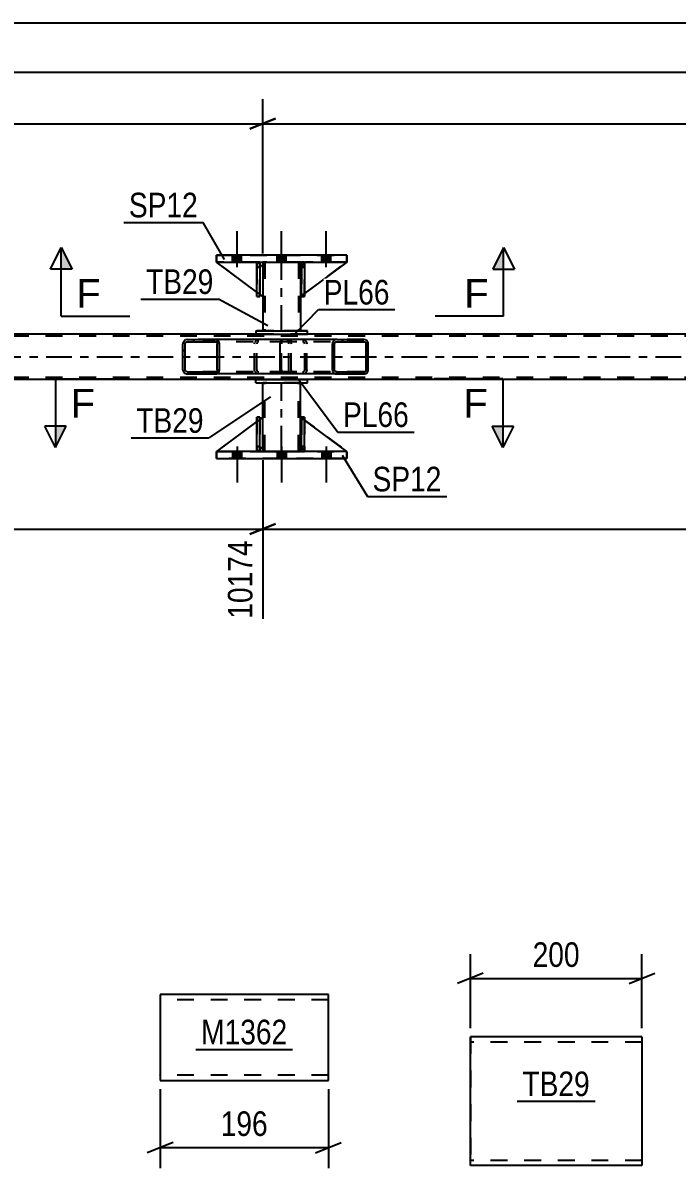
# Model space of a CAD drawing. Header units: millimetres. Extents: x 0 to 841, y 0 to 594.
# Drawn here: x 460.2 to 536.4, y 134.7 to 268.2 of the extents above; entities that cross this region are included whole.
import ezdxf

# ---------------------------------------------------------------- set-up
doc = ezdxf.new("R2010")
doc.units = ezdxf.units.MM
doc.linetypes.add('DXK_LINE_DOT2', pattern=[3.9198, 1.9599, -1.9599])
doc.linetypes.add('DXK_LINE_DOT3', pattern=[5.9187, 2.979, -0.9799, 0.9799, -0.9799])
doc.styles.add('Arial', font='ARIAL.TTF', dxfattribs={"height": 0.2})
doc.styles.add('Arial Narrow', font='ARIALN.TTF', dxfattribs={"height": 0.2})

# ---------------------------------------------------------------- blocks, each defined once
blk = doc.blocks.new('Part-272366397-2555 - 2415')
at = {"color": 2, "linetype": 'Continuous'}
for p, q in [((487.48, 236.81), (482.75, 240.32)), ((487.8, 240.07), (488.15, 239.72)), ((488.15, 239.72), (488.15, 236.32)), ((488.15, 236.32), (487.8, 236.58))]:
    blk.add_line(p, q, dxfattribs=at)
at = {"color": 7, "linetype": 'DXK_LINE_DOT2'}
for p, q in [((487.55, 240.32), (482.75, 240.32)), ((487.8, 240.07), (487.55, 240.32)), ((487.8, 236.58), (487.48, 236.81))]:
    blk.add_line(p, q, dxfattribs=at)
blk = doc.blocks.new('Part-272366397-2558 - 2415')
at = {"color": 7, "linetype": 'DXK_LINE_DOT2'}
for p, q in [((488.15, 236.32), (482.75, 240.32)), ((482.75, 240.32), (487.55, 240.32)), ((487.55, 240.32), (488.15, 239.72)), ((488.15, 239.72), (488.15, 236.32))]:
    blk.add_line(p, q, dxfattribs=at)
blk = doc.blocks.new('Part-272366397-2500 - 2415')
at = {"color": 2, "linetype": 'Continuous'}
for p, q in [((487.8, 240.32), (487.48, 240.32)), ((487.48, 240.32), (487.48, 240.32)), ((487.48, 236.32), (487.48, 240.32)), ((487.8, 240.32), (487.8, 240.32)), ((487.8, 240.32), (487.8, 236.32)), ((487.8, 236.32), (487.48, 236.32))]:
    blk.add_line(p, q, dxfattribs=at)
at = {"color": 7, "linetype": 'DXK_LINE_DOT2'}
for p, q in [((487.8, 240.32), (487.48, 240.32)), ((487.48, 240.32), (487.48, 239.72)), ((487.8, 239.72), (487.8, 240.32)), ((487.8, 239.72), (487.48, 239.72)), ((487.48, 239.72), (487.48, 236.32)), ((487.8, 236.32), (487.8, 239.72))]:
    blk.add_line(p, q, dxfattribs=at)
blk = doc.blocks.new('Part-272366397-2436 - 2415')
at = {"color": 7, "linetype": 'DXK_LINE_DOT2'}
for p, q in [((754.86, 231.68), (95.95, 231.68)), ((493.35, 231.92), (487.35, 231.92)), ((754.86, 226.88), (95.95, 226.88))]:
    blk.add_line(p, q, dxfattribs=at)
at = {"color": 2, "linetype": 'Continuous'}
for p, q in [((487.35, 231.92), (237.94, 231.92)), ((657.62, 231.92), (493.35, 231.92)), ((754.86, 226.64), (237.94, 226.64))]:
    blk.add_line(p, q, dxfattribs=at)
at = {"color": 7, "linetype": 'DXK_LINE_DOT3'}
blk.add_line((95.95, 229.28), (754.86, 229.28), dxfattribs=at)
blk = doc.blocks.new('Bolt-272366397-2428 - 2415')
at = {"linetype": 'Continuous'}
for points in [[(484.63, 240.32), (485.67, 240.32), (485.67, 241.12), (484.63, 241.12)], [(484.63, 240.32), (485.67, 240.32), (485.67, 241.12), (484.63, 241.12)], [(484.63, 240.32), (485.67, 240.32), (485.67, 241.12), (484.63, 241.12)], [(489.83, 240.32), (490.87, 240.32), (490.87, 241.12), (489.83, 241.12)], [(489.83, 240.32), (490.87, 240.32), (490.87, 241.12), (489.83, 241.12)], [(495.03, 240.32), (496.07, 240.32), (496.07, 241.12), (495.03, 241.12)], [(495.03, 240.32), (496.07, 240.32), (496.07, 241.12), (495.03, 241.12)], [(495.03, 240.32), (496.07, 240.32), (496.07, 241.12), (495.03, 241.12)]]:
    blk.add_hatch(color=1, dxfattribs=at).paths.add_polyline_path(points)
at = {"color": 1, "linetype": 'Continuous'}
for p, q in [((485.15, 239.72), (485.15, 243.92)), ((485.15, 239.72), (485.15, 243.92)), ((485.15, 239.72), (485.15, 243.92)), ((490.35, 239.72), (490.35, 243.92)), ((490.35, 239.72), (490.35, 243.92)), ((495.55, 239.72), (495.55, 243.92)), ((495.55, 239.72), (495.55, 243.92)), ((495.55, 239.72), (495.55, 243.92)), ((484.63, 240.32), (484.63, 241.12)), ((484.63, 240.32), (484.63, 241.12)), ((484.63, 240.32), (484.63, 241.12)), ((485.67, 240.32), (485.67, 241.12)), ((485.67, 240.32), (485.67, 241.12)), ((485.67, 240.32), (485.67, 241.12)), ((489.83, 240.32), (489.83, 241.12)), ((489.83, 240.32), (489.83, 241.12)), ((490.87, 240.32), (490.87, 241.12)), ((490.87, 240.32), (490.87, 241.12)), ((495.03, 240.32), (495.03, 241.12)), ((495.03, 240.32), (495.03, 241.12)), ((495.03, 240.32), (495.03, 241.12)), ((496.07, 240.32), (496.07, 241.12)), ((496.07, 240.32), (496.07, 241.12)), ((496.07, 240.32), (496.07, 241.12))]:
    blk.add_line(p, q, dxfattribs=at)
blk = doc.blocks.new('Part-272366397-2493 - 2415')
at = {"color": 2, "linetype": 'Continuous'}
for p, q in [((487.48, 221.74), (482.75, 218.24)), ((488.15, 222.23), (487.8, 221.97)), ((488.15, 218.83), (488.15, 222.23)), ((488.15, 218.83), (487.8, 218.48))]:
    blk.add_line(p, q, dxfattribs=at)
at = {"color": 7, "linetype": 'DXK_LINE_DOT2'}
for p, q in [((487.8, 221.97), (487.48, 221.74)), ((482.75, 218.23), (482.75, 218.24)), ((482.75, 218.24), (482.75, 218.23)), ((482.75, 218.23), (487.55, 218.23)), ((487.55, 218.23), (487.8, 218.48))]:
    blk.add_line(p, q, dxfattribs=at)
blk = doc.blocks.new('Bolt-272366397-2429 - 2415')
at = {"linetype": 'Continuous'}
for points in [[(485.67, 218.24), (484.63, 218.24), (484.63, 217.44), (485.67, 217.44)], [(485.67, 218.24), (484.63, 218.24), (484.63, 217.44), (485.67, 217.44)], [(485.67, 218.24), (484.63, 218.24), (484.63, 217.44), (485.67, 217.44)], [(490.87, 218.24), (489.83, 218.24), (489.83, 217.44), (490.87, 217.44)], [(490.87, 218.24), (489.83, 218.24), (489.83, 217.44), (490.87, 217.44)], [(496.07, 218.24), (495.03, 218.24), (495.03, 217.44), (496.07, 217.44)], [(496.07, 218.24), (495.03, 218.24), (495.03, 217.44), (496.07, 217.44)], [(496.07, 218.24), (495.03, 218.24), (495.03, 217.44), (496.07, 217.44)]]:
    blk.add_hatch(color=1, dxfattribs=at).paths.add_polyline_path(points)
at = {"color": 1, "linetype": 'Continuous'}
for p, q in [((484.63, 218.24), (484.63, 217.44)), ((484.63, 218.24), (484.63, 217.44)), ((484.63, 218.24), (484.63, 217.44)), ((485.15, 218.84), (485.15, 214.64)), ((485.15, 218.84), (485.15, 214.64)), ((485.15, 218.84), (485.15, 214.64)), ((485.67, 218.24), (485.67, 217.44)), ((485.67, 218.24), (485.67, 217.44)), ((485.67, 218.24), (485.67, 217.44)), ((489.83, 218.24), (489.83, 217.44)), ((489.83, 218.24), (489.83, 217.44)), ((490.35, 218.84), (490.35, 214.64)), ((490.35, 218.84), (490.35, 214.64)), ((490.87, 218.24), (490.87, 217.44)), ((490.87, 218.24), (490.87, 217.44)), ((495.03, 218.24), (495.03, 217.44)), ((495.03, 218.24), (495.03, 217.44)), ((495.03, 218.24), (495.03, 217.44)), ((495.55, 218.84), (495.55, 214.64)), ((495.55, 218.84), (495.55, 214.64)), ((495.55, 218.84), (495.55, 214.64)), ((496.07, 218.24), (496.07, 217.44)), ((496.07, 218.24), (496.07, 217.44)), ((496.07, 218.24), (496.07, 217.44))]:
    blk.add_line(p, q, dxfattribs=at)
blk = doc.blocks.new('Part-272366397-2559 - 2415')
at = {"color": 2, "linetype": 'Continuous'}
for p, q in [((493, 240.32), (492.68, 240.32)), ((492.68, 240.32), (492.68, 240.32)), ((492.68, 236.32), (492.68, 240.32)), ((493, 240.32), (493, 240.32)), ((493, 240.32), (493, 236.32)), ((493, 236.32), (492.68, 236.32))]:
    blk.add_line(p, q, dxfattribs=at)
at = {"color": 7, "linetype": 'DXK_LINE_DOT2'}
for p, q in [((493, 240.32), (492.68, 240.32)), ((492.68, 240.32), (492.68, 239.72)), ((493, 239.72), (493, 240.32)), ((493, 239.72), (492.68, 239.72)), ((492.68, 239.72), (492.68, 236.32)), ((493, 236.32), (493, 239.72))]:
    blk.add_line(p, q, dxfattribs=at)
blk = doc.blocks.new('Part-272366397-2496 - 2415')
at = {"color": 7, "linetype": 'DXK_LINE_DOT2'}
for p, q in [((488.15, 222.23), (482.75, 218.23)), ((488.15, 218.83), (488.15, 222.23)), ((482.75, 218.23), (487.55, 218.23)), ((487.55, 218.23), (488.15, 218.83))]:
    blk.add_line(p, q, dxfattribs=at)
blk = doc.blocks.new('Part-272366397-2577 - 2415')
at = {"linetype": 'Continuous'}
h = blk.add_hatch(dxfattribs=at)
h.set_pattern_fill('', scale=0.7, style=0, pattern_type=0)
h.set_pattern_definition([(45, (500.4165, 230.9796), (-1.57154, 1.57154), [])])
h.paths.add_polyline_path([(500.45, 230.8), (500.42, 230.98), (500.31, 231.14), (500.14, 231.24), (499.95, 231.28), (496.77, 231.28), (496.58, 231.24), (496.41, 231.14), (496.3, 230.98), (496.27, 230.8), (496.27, 227.76), (496.3, 227.57), (496.41, 227.42), (496.58, 227.31), (496.77, 227.28), (499.95, 227.28), (500.14, 227.31), (500.31, 227.42), (500.42, 227.57), (500.45, 227.76)])
h.paths.add_polyline_path([(500.18, 227.66), (500.13, 227.59), (500.05, 227.53), (499.95, 227.52), (496.77, 227.52), (496.67, 227.53), (496.59, 227.59), (496.54, 227.66), (496.52, 227.76), (496.52, 230.8), (496.54, 230.89), (496.59, 230.97), (496.67, 231.02), (496.77, 231.04), (499.95, 231.04), (500.05, 231.02), (500.13, 230.97), (500.18, 230.89), (500.2, 230.8), (500.2, 227.76)])
at = {"color": 2, "linetype": 'Continuous'}
for p, q in [((490.2, 230.8), (490.22, 230.98)), ((490.22, 230.98), (490.28, 231.14)), ((490.28, 231.14), (490.36, 231.24)), ((490.36, 231.24), (490.47, 231.28)), ((496.77, 231.28), (490.47, 231.28)), ((496.3, 230.98), (496.27, 230.8)), ((496.52, 230.8), (496.54, 230.89)), ((496.54, 230.89), (496.59, 230.97)), ((496.77, 231.28), (496.58, 231.24)), ((496.59, 230.97), (496.67, 231.02)), ((496.67, 231.02), (496.77, 231.04)), ((496.77, 231.28), (499.95, 231.28)), ((496.77, 231.04), (499.95, 231.04)), ((500.14, 231.24), (499.95, 231.28)), ((499.95, 231.04), (500.05, 231.02)), ((500.05, 231.02), (500.13, 230.97)), ((500.13, 230.97), (500.18, 230.89)), ((500.18, 230.89), (500.2, 230.8)), ((500.45, 230.8), (500.42, 230.98)), ((490.2, 227.76), (490.2, 230.8)), ((496.27, 227.76), (496.27, 230.8)), ((496.52, 227.76), (496.52, 230.8)), ((500.2, 227.76), (500.2, 230.8)), ((500.45, 227.76), (500.45, 230.8)), ((490.22, 227.57), (490.2, 227.76)), ((490.28, 227.42), (490.22, 227.57)), ((490.36, 227.31), (490.28, 227.42)), ((490.47, 227.28), (490.36, 227.31)), ((496.77, 227.28), (490.47, 227.28)), ((496.27, 227.76), (496.3, 227.57)), ((496.54, 227.66), (496.52, 227.76)), ((496.59, 227.59), (496.54, 227.66)), ((496.58, 227.31), (496.77, 227.28)), ((496.67, 227.53), (496.59, 227.59)), ((496.77, 227.52), (496.67, 227.53)), ((496.77, 227.52), (499.95, 227.52)), ((496.77, 227.28), (499.95, 227.28)), ((500.05, 227.53), (499.95, 227.52)), ((499.95, 227.28), (500.14, 227.31)), ((500.13, 227.59), (500.05, 227.53)), ((500.18, 227.66), (500.13, 227.59)), ((500.2, 227.76), (500.18, 227.66)), ((500.42, 227.57), (500.45, 227.76))]:
    blk.add_line(p, q, dxfattribs=at)
at = {"color": 7, "linetype": 'DXK_LINE_DOT2'}
for p, q in [((490.34, 230.89), (490.33, 230.8)), ((490.37, 230.97), (490.34, 230.89)), ((490.42, 231.02), (490.37, 230.97)), ((490.47, 231.04), (490.42, 231.02)), ((499.95, 231.04), (490.47, 231.04)), ((491.46, 231.04), (491.46, 231.28)), ((492.8, 231.28), (492.99, 231.24)), ((492.9, 231.02), (492.8, 231.04)), ((492.98, 230.97), (492.9, 231.02)), ((493.03, 230.89), (492.98, 230.97)), ((493.05, 230.8), (493.03, 230.89)), ((493.27, 230.98), (493.3, 230.8)), ((499.95, 231.28), (496.77, 231.28)), ((490.33, 227.76), (490.33, 230.8)), ((493.05, 227.76), (493.05, 230.8)), ((493.3, 227.76), (493.3, 230.8)), ((490.33, 227.76), (490.34, 227.66)), ((490.34, 227.66), (490.37, 227.59)), ((490.37, 227.59), (490.42, 227.53)), ((490.42, 227.53), (490.47, 227.52)), ((499.95, 227.52), (490.47, 227.52)), ((492.8, 227.28), (490.47, 227.28)), ((491.46, 227.28), (491.46, 227.52)), ((492.8, 227.52), (492.9, 227.53)), ((492.99, 227.31), (492.8, 227.28)), ((492.9, 227.53), (492.98, 227.59)), ((492.98, 227.59), (493.03, 227.66)), ((493.03, 227.66), (493.05, 227.76)), ((493.3, 227.76), (493.27, 227.57)), ((499.95, 227.28), (496.77, 227.28))]:
    blk.add_line(p, q, dxfattribs=at)
for centre, start, end in [((492.82, 230.78), 23.8494, 68.8059), ((492.82, 227.77), 291.1941, 336.1506)]:
    blk.add_arc(centre, 0.492, start, end, dxfattribs=at)
at = {"color": 2, "linetype": 'Continuous'}
for centre, start, end in [((496.75, 230.78), 111.1941, 156.1506), ((499.97, 230.78), 23.8494, 68.8059), ((496.75, 227.77), 203.8494, 248.8059), ((499.97, 227.77), 291.1941, 336.1506)]:
    blk.add_arc(centre, 0.492, start, end, dxfattribs=at)
blk = doc.blocks.new('Part-272366397-2501 - 2415')
at = {"color": 7, "linetype": 'DXK_LINE_DOT2'}
for p, q in [((492.68, 239.72), (492.68, 240.32)), ((492.68, 240.32), (492.68, 240.32)), ((492.68, 240.32), (492.68, 236.32)), ((492.68, 240.32), (493, 240.32)), ((492.68, 240.32), (493, 240.32)), ((493, 240.32), (493, 239.72)), ((493, 240.32), (493, 240.32)), ((493, 236.32), (493, 240.32)), ((492.68, 236.32), (492.68, 239.72)), ((492.68, 239.72), (493, 239.72)), ((493, 239.72), (493, 236.32)), ((492.68, 236.32), (493, 236.32))]:
    blk.add_line(p, q, dxfattribs=at)
blk = doc.blocks.new('Part-272366397-2502 - 2415')
at = {"color": 7, "linetype": 'DXK_LINE_DOT2'}
for p, q in [((487.48, 239.72), (487.48, 240.32)), ((487.48, 240.32), (487.48, 240.32)), ((487.48, 240.32), (487.48, 236.32)), ((487.48, 240.32), (487.8, 240.32)), ((487.48, 240.32), (487.8, 240.32)), ((487.8, 240.32), (487.8, 239.72)), ((487.8, 240.32), (487.8, 240.32)), ((487.8, 236.32), (487.8, 240.32)), ((487.48, 236.32), (487.48, 239.72)), ((487.48, 239.72), (487.8, 239.72)), ((487.8, 239.72), (487.8, 236.32)), ((487.48, 236.32), (487.8, 236.32))]:
    blk.add_line(p, q, dxfattribs=at)
blk = doc.blocks.new('Part-272366397-2438 - 2415')
at = {"linetype": 'Continuous'}
h = blk.add_hatch(dxfattribs=at)
h.set_pattern_fill('', scale=0.7, style=0, pattern_type=0)
h.set_pattern_definition([(45, (483.0714, 230.9796), (-1.57154, 1.57154), [])])
h.paths.add_polyline_path([(483.11, 230.8), (483.07, 230.98), (482.96, 231.14), (482.79, 231.24), (482.6, 231.28), (479.36, 231.28), (479.17, 231.24), (479, 231.14), (478.89, 230.98), (478.85, 230.8), (478.85, 227.76), (478.89, 227.57), (479, 227.42), (479.17, 227.31), (479.36, 227.28), (482.6, 227.28), (482.79, 227.31), (482.96, 227.42), (483.07, 227.57), (483.11, 227.76)])
h.paths.add_polyline_path([(482.84, 227.66), (482.78, 227.59), (482.7, 227.53), (482.6, 227.52), (479.36, 227.52), (479.27, 227.53), (479.18, 227.59), (479.13, 227.66), (479.11, 227.76), (479.11, 230.8), (479.13, 230.89), (479.18, 230.97), (479.27, 231.02), (479.36, 231.04), (482.6, 231.04), (482.7, 231.02), (482.78, 230.97), (482.84, 230.89), (482.85, 230.8), (482.85, 227.76)])
at = {"color": 2, "linetype": 'Continuous'}
for p, q in [((478.89, 230.98), (478.85, 230.8)), ((479.11, 230.8), (479.13, 230.89)), ((479.13, 230.89), (479.18, 230.97)), ((479.36, 231.28), (479.17, 231.24)), ((479.18, 230.97), (479.27, 231.02)), ((479.27, 231.02), (479.36, 231.04)), ((479.36, 231.28), (482.6, 231.28)), ((479.36, 231.04), (482.6, 231.04)), ((490.47, 231.28), (482.6, 231.28)), ((482.79, 231.24), (482.6, 231.28)), ((482.6, 231.04), (482.7, 231.02)), ((482.7, 231.02), (482.78, 230.97)), ((482.78, 230.97), (482.84, 230.89)), ((482.84, 230.89), (482.85, 230.8)), ((483.11, 230.8), (483.07, 230.98)), ((478.85, 227.76), (478.85, 230.8)), ((479.11, 227.76), (479.11, 230.8)), ((482.85, 227.76), (482.85, 230.8)), ((483.11, 227.76), (483.11, 230.8)), ((478.85, 227.76), (478.89, 227.57)), ((479.13, 227.66), (479.11, 227.76)), ((479.18, 227.59), (479.13, 227.66)), ((479.17, 227.31), (479.36, 227.28)), ((479.27, 227.53), (479.18, 227.59)), ((479.36, 227.52), (479.27, 227.53)), ((479.36, 227.52), (482.6, 227.52)), ((479.36, 227.28), (482.6, 227.28)), ((482.7, 227.53), (482.6, 227.52)), ((482.6, 227.28), (482.79, 227.31)), ((490.47, 227.28), (482.6, 227.28)), ((482.78, 227.59), (482.7, 227.53)), ((482.84, 227.66), (482.78, 227.59)), ((482.85, 227.76), (482.84, 227.66)), ((483.07, 227.57), (483.11, 227.76))]:
    blk.add_line(p, q, dxfattribs=at)
at = {"color": 7, "linetype": 'DXK_LINE_DOT2'}
for p, q in [((482.6, 231.28), (479.36, 231.28)), ((490.95, 231.04), (479.36, 231.04)), ((487.2, 230.8), (487.24, 230.98)), ((487.48, 230.89), (487.46, 230.8)), ((487.53, 230.97), (487.48, 230.89)), ((487.52, 231.24), (487.71, 231.28)), ((487.62, 231.02), (487.53, 230.97)), ((487.71, 231.04), (487.62, 231.02)), ((490.95, 231.28), (487.71, 231.28)), ((490.95, 231.28), (491.14, 231.24)), ((491.05, 231.02), (490.95, 231.04)), ((491.13, 230.97), (491.05, 231.02)), ((491.18, 230.89), (491.13, 230.97)), ((491.2, 230.8), (491.18, 230.89)), ((491.42, 230.98), (491.46, 230.8)), ((487.2, 227.76), (487.2, 230.8)), ((487.46, 227.76), (487.46, 230.8)), ((491.2, 227.76), (491.2, 230.8)), ((491.46, 227.76), (491.46, 230.8)), ((490.95, 227.52), (479.36, 227.52)), ((482.6, 227.28), (479.36, 227.28)), ((487.24, 227.57), (487.2, 227.76)), ((487.46, 227.76), (487.48, 227.66)), ((487.48, 227.66), (487.53, 227.59)), ((487.71, 227.28), (487.52, 227.31)), ((487.53, 227.59), (487.62, 227.53)), ((487.62, 227.53), (487.71, 227.52)), ((490.95, 227.28), (487.71, 227.28)), ((490.95, 227.52), (491.05, 227.53)), ((491.14, 227.31), (490.95, 227.28)), ((491.05, 227.53), (491.13, 227.59)), ((491.13, 227.59), (491.18, 227.66)), ((491.18, 227.66), (491.2, 227.76)), ((491.46, 227.76), (491.42, 227.57))]:
    blk.add_line(p, q, dxfattribs=at)
at = {"color": 2, "linetype": 'Continuous'}
for centre, start, end in [((479.34, 230.78), 110.7583, 155.68), ((482.62, 230.78), 24.32, 69.2417), ((479.34, 227.78), 204.32, 249.2417), ((482.62, 227.78), 290.7583, 335.68)]:
    blk.add_arc(centre, 0.496, start, end, dxfattribs=at)
at = {"color": 7, "linetype": 'DXK_LINE_DOT2'}
for centre, start, end in [((487.69, 230.78), 110.7583, 155.68), ((490.97, 230.78), 24.32, 69.2417), ((487.69, 227.78), 204.32, 249.2417), ((490.97, 227.78), 290.7583, 335.68)]:
    blk.add_arc(centre, 0.496, start, end, dxfattribs=at)
blk = doc.blocks.new('Part-272366397-2507 - 2415')
at = {"color": 2, "linetype": 'Continuous'}
for p, q in [((488.15, 222.24), (488.15, 226.24)), ((492.55, 222.23), (492.55, 226.24)), ((488.15, 218.24), (488.15, 218.84)), ((492.55, 218.24), (492.55, 218.83))]:
    blk.add_line(p, q, dxfattribs=at)
at = {"color": 7, "linetype": 'DXK_LINE_DOT2'}
for p, q in [((492.55, 226.24), (488.15, 226.24)), ((488.39, 218.24), (488.39, 226.24)), ((492.31, 218.24), (492.31, 226.24)), ((488.15, 218.84), (488.15, 222.24)), ((492.55, 218.83), (492.55, 222.23)), ((492.55, 218.24), (488.15, 218.24)), ((488.15, 218.24), (488.15, 218.24)), ((488.15, 218.24), (492.55, 218.24)), ((488.15, 218.24), (488.15, 218.24)), ((488.39, 218.24), (488.39, 218.24)), ((492.31, 218.24), (492.31, 218.24)), ((492.55, 218.24), (492.55, 218.24)), ((492.55, 218.24), (492.55, 218.24))]:
    blk.add_line(p, q, dxfattribs=at)
at = {"color": 7, "linetype": 'DXK_LINE_DOT3'}
blk.add_line((490.35, 218.24), (490.35, 226.24), dxfattribs=at)
blk = doc.blocks.new('Part-272366397-2443 - 2415')
at = {"color": 2, "linetype": 'Continuous'}
for p, q in [((497.95, 241.12), (482.75, 241.12)), ((482.75, 241.12), (482.75, 240.32)), ((482.75, 241.12), (482.75, 241.12)), ((482.75, 240.32), (497.95, 240.32)), ((482.75, 240.32), (482.75, 240.32)), ((497.95, 240.32), (497.95, 241.12)), ((497.95, 241.12), (497.95, 241.12)), ((497.95, 240.32), (497.95, 240.32))]:
    blk.add_line(p, q, dxfattribs=at)
at = {"color": 7, "linetype": 'DXK_LINE_DOT2'}
for p, q in [((482.75, 241.12), (497.95, 241.12)), ((482.75, 240.32), (482.75, 241.12)), ((482.75, 240.32), (497.95, 240.32)), ((497.95, 241.12), (497.95, 240.32))]:
    blk.add_line(p, q, dxfattribs=at)
blk = doc.blocks.new('Part-272366397-2512 - 2415')
at = {"color": 2, "linetype": 'Continuous'}
for p, q in [((487.35, 226.24), (487.35, 226.64)), ((487.35, 226.64), (493.35, 226.64)), ((487.35, 226.24), (493.35, 226.24)), ((493.35, 226.24), (493.35, 226.64))]:
    blk.add_line(p, q, dxfattribs=at)
at = {"color": 7, "linetype": 'DXK_LINE_DOT2'}
for p, q in [((487.35, 226.64), (493.35, 226.64)), ((487.35, 226.24), (487.35, 226.24)), ((487.35, 226.24), (493.35, 226.24)), ((493.35, 226.24), (493.35, 226.24))]:
    blk.add_line(p, q, dxfattribs=at)
blk = doc.blocks.new('Part-272366397-2448 - 2415')
at = {"color": 2, "linetype": 'Continuous'}
for p, q in [((482.75, 218.24), (482.75, 217.44)), ((497.95, 218.24), (482.75, 218.24)), ((482.75, 218.24), (482.75, 218.24)), ((497.95, 217.44), (497.95, 218.24)), ((497.95, 218.24), (497.95, 218.24)), ((482.75, 217.44), (497.95, 217.44)), ((482.75, 217.44), (482.75, 217.44)), ((497.95, 217.44), (497.95, 217.44))]:
    blk.add_line(p, q, dxfattribs=at)
at = {"color": 7, "linetype": 'DXK_LINE_DOT2'}
for p, q in [((482.75, 217.44), (482.75, 218.24)), ((482.75, 218.24), (497.95, 218.24)), ((497.95, 218.24), (497.95, 217.44)), ((497.95, 217.44), (482.75, 217.44))]:
    blk.add_line(p, q, dxfattribs=at)
blk = doc.blocks.new('Part-272366397-2451 - 2415')
at = {"color": 2, "linetype": 'Continuous'}
for p, q in [((492.55, 222.23), (492.55, 222.23)), ((492.55, 218.83), (492.55, 222.23)), ((492.68, 222.14), (492.55, 222.23)), ((497.95, 218.24), (493, 221.9)), ((492.55, 218.83), (492.55, 218.83)), ((492.68, 218.71), (492.55, 218.83)), ((493.15, 218.23), (493, 218.39))]:
    blk.add_line(p, q, dxfattribs=at)
at = {"color": 7, "linetype": 'DXK_LINE_DOT2'}
for p, q in [((492.55, 218.83), (492.55, 222.23)), ((493, 221.9), (492.68, 222.14)), ((493.15, 218.23), (492.55, 218.83)), ((493, 218.39), (492.68, 218.71)), ((497.95, 218.24), (493.15, 218.23))]:
    blk.add_line(p, q, dxfattribs=at)
blk = doc.blocks.new('Part-272366397-2517 - 2415')
at = {"color": 2, "linetype": 'Continuous'}
for p, q in [((487.35, 232.32), (487.35, 231.92)), ((487.35, 232.32), (493.35, 232.32)), ((493.35, 231.92), (493.35, 232.32)), ((487.35, 231.92), (493.35, 231.92))]:
    blk.add_line(p, q, dxfattribs=at)
at = {"color": 7, "linetype": 'DXK_LINE_DOT2'}
for p, q in [((493.35, 232.32), (487.35, 232.32)), ((487.35, 231.92), (493.35, 231.92))]:
    blk.add_line(p, q, dxfattribs=at)
blk = doc.blocks.new('Part-272366397-2546 - 2415')
at = {"color": 7, "linetype": 'DXK_LINE_DOT2'}
for p, q in [((487.8, 222.24), (487.48, 222.24)), ((487.48, 218.84), (487.48, 222.24)), ((487.48, 218.24), (487.48, 222.24)), ((487.8, 222.24), (487.8, 218.84)), ((487.8, 218.24), (487.8, 222.24)), ((487.8, 218.84), (487.48, 218.84)), ((487.48, 218.24), (487.48, 218.84)), ((487.8, 218.24), (487.48, 218.24)), ((487.8, 218.84), (487.8, 218.24)), ((487.8, 218.24), (487.8, 218.24))]:
    blk.add_line(p, q, dxfattribs=at)
blk = doc.blocks.new('Part-272366397-2623 - 2415')
at = {"color": 2, "linetype": 'Continuous'}
for p, q in [((488.15, 240.32), (488.15, 239.72)), ((492.55, 240.32), (492.55, 239.72)), ((488.15, 236.32), (488.15, 232.32)), ((492.55, 236.32), (492.55, 232.32))]:
    blk.add_line(p, q, dxfattribs=at)
at = {"color": 7, "linetype": 'DXK_LINE_DOT2'}
for p, q in [((492.55, 240.32), (488.15, 240.32)), ((488.15, 240.32), (488.15, 240.32)), ((488.15, 240.32), (488.15, 240.32)), ((488.15, 240.32), (492.55, 240.32)), ((488.39, 240.32), (488.39, 232.32)), ((492.31, 240.32), (492.31, 232.32)), ((492.55, 240.32), (492.55, 240.32)), ((492.55, 240.32), (492.55, 240.32)), ((488.15, 239.72), (488.15, 236.32)), ((492.55, 239.72), (492.55, 236.32)), ((492.55, 232.32), (488.15, 232.32))]:
    blk.add_line(p, q, dxfattribs=at)
at = {"color": 7, "linetype": 'DXK_LINE_DOT3'}
blk.add_line((490.35, 232.32), (490.35, 240.32), dxfattribs=at)
blk = doc.blocks.new('Part-272366397-2490 - 2415')
at = {"color": 7, "linetype": 'DXK_LINE_DOT2'}
for p, q in [((492.55, 218.83), (492.55, 222.23)), ((492.55, 222.23), (497.95, 218.24)), ((492.55, 222.23), (492.55, 218.83)), ((493.15, 218.23), (492.55, 218.83)), ((492.55, 218.83), (492.55, 218.83)), ((492.55, 218.83), (493.15, 218.23)), ((497.95, 218.24), (493.15, 218.23))]:
    blk.add_line(p, q, dxfattribs=at)
blk = doc.blocks.new('Part-272366397-2497 - 2415')
at = {"color": 2, "linetype": 'Continuous'}
for p, q in [((492.68, 218.24), (492.68, 222.24)), ((492.68, 222.24), (493, 222.24)), ((493, 218.24), (493, 222.24)), ((492.68, 218.24), (492.68, 218.24)), ((492.68, 218.24), (493, 218.24)), ((493, 218.24), (493, 218.24))]:
    blk.add_line(p, q, dxfattribs=at)
at = {"color": 7, "linetype": 'DXK_LINE_DOT2'}
for p, q in [((492.68, 222.24), (492.68, 218.84)), ((493, 218.84), (493, 222.24)), ((492.68, 218.84), (492.68, 218.24)), ((492.68, 218.84), (493, 218.84)), ((492.68, 218.24), (493, 218.24)), ((493, 218.24), (493, 218.84))]:
    blk.add_line(p, q, dxfattribs=at)
blk = doc.blocks.new('Part-272366397-2498 - 2415')
at = {"color": 2, "linetype": 'Continuous'}
for p, q in [((487.48, 218.24), (487.48, 222.24)), ((487.48, 222.24), (487.8, 222.24)), ((487.8, 218.24), (487.8, 222.24)), ((487.48, 218.24), (487.48, 218.24)), ((487.48, 218.24), (487.8, 218.24)), ((487.8, 218.24), (487.8, 218.24))]:
    blk.add_line(p, q, dxfattribs=at)
at = {"color": 7, "linetype": 'DXK_LINE_DOT2'}
for p, q in [((487.48, 222.24), (487.48, 218.84)), ((487.8, 218.84), (487.8, 222.24)), ((487.48, 218.84), (487.48, 218.24)), ((487.48, 218.84), (487.8, 218.84)), ((487.48, 218.24), (487.8, 218.24)), ((487.8, 218.24), (487.8, 218.84))]:
    blk.add_line(p, q, dxfattribs=at)
blk = doc.blocks.new('Part-272366397-2499 - 2415')
at = {"color": 7, "linetype": 'DXK_LINE_DOT2'}
for p, q in [((493, 222.24), (492.68, 222.24)), ((492.68, 218.84), (492.68, 222.24)), ((492.68, 222.14), (492.68, 218.24)), ((493, 222.24), (493, 218.84)), ((493, 218.24), (493, 222.24)), ((493, 218.84), (492.68, 218.84)), ((492.68, 218.24), (492.68, 218.84)), ((493, 218.24), (492.68, 218.24)), ((493, 218.84), (493, 218.24)), ((493, 218.24), (493, 218.24))]:
    blk.add_line(p, q, dxfattribs=at)
blk = doc.blocks.new('Part-272366397-2549 - 2415')
at = {"color": 7, "linetype": 'DXK_LINE_DOT2'}
for p, q in [((492.55, 239.72), (493.15, 240.32)), ((497.95, 240.32), (493.15, 240.32)), ((492.55, 239.72), (492.55, 236.32)), ((493, 240.16), (492.68, 239.84)), ((492.55, 236.32), (493, 236.65))]:
    blk.add_line(p, q, dxfattribs=at)
at = {"color": 2, "linetype": 'Continuous'}
for p, q in [((493.15, 240.32), (493, 240.16)), ((497.95, 240.32), (493, 236.65)), ((492.68, 239.84), (492.55, 239.72)), ((492.55, 239.72), (492.55, 236.32)), ((492.55, 239.72), (492.55, 239.72)), ((492.68, 236.41), (492.55, 236.32))]:
    blk.add_line(p, q, dxfattribs=at)
blk = doc.blocks.new('Part-272366397-2552 - 2415')
at = {"color": 7, "linetype": 'DXK_LINE_DOT2'}
for p, q in [((493.15, 240.32), (492.55, 239.72)), ((492.55, 236.32), (497.95, 240.32)), ((492.55, 239.72), (493.15, 240.32)), ((497.95, 240.32), (493.15, 240.32)), ((492.55, 239.72), (492.55, 236.32)), ((492.55, 239.72), (492.55, 239.72)), ((492.55, 239.72), (492.55, 236.32))]:
    blk.add_line(p, q, dxfattribs=at)
blk = doc.blocks.new('Part-272366397-4685 - 4681')
at = {"color": 2, "linetype": 'Continuous'}
for p, q in [((512.35, 148.83), (512.35, 150.03)), ((512.35, 150.03), (512.35, 150.03)), ((532.35, 150.03), (512.35, 150.03)), ((532.35, 150.03), (532.35, 149.94)), ((532.35, 149.94), (532.35, 149.68)), ((532.35, 149.68), (532.35, 148.83)), ((512.35, 135.03), (512.35, 148.83)), ((532.35, 148.83), (532.35, 135.03)), ((512.35, 135.03), (512.35, 135.03)), ((532.35, 135.03), (512.35, 135.03))]:
    blk.add_line(p, q, dxfattribs=at)
at = {"color": 7, "linetype": 'DXK_LINE_DOT2'}
for p, q in [((512.35, 150.03), (512.35, 135.68)), ((512.35, 150.03), (512.35, 150.03)), ((532.35, 150.03), (532.35, 135.03)), ((512.35, 149.43), (512.35, 149.43)), ((532.35, 149.43), (512.35, 149.43)), ((512.35, 149.39), (512.35, 149.43)), ((512.35, 149.29), (512.35, 149.39)), ((512.35, 149.26), (512.35, 149.29)), ((512.35, 149.06), (512.35, 149.26)), ((532.35, 149.29), (532.35, 148.83)), ((512.35, 135.68), (512.35, 135.81)), ((512.35, 135.68), (512.35, 135.77)), ((512.35, 135.63), (512.35, 135.68)), ((512.35, 135.03), (512.35, 135.68)), ((512.35, 135.63), (512.35, 135.63)), ((532.35, 135.63), (512.35, 135.63)), ((512.35, 135.03), (512.35, 135.03)), ((532.35, 135.68), (532.35, 135.77)), ((532.35, 135.63), (532.35, 135.68))]:
    blk.add_line(p, q, dxfattribs=at)
blk = doc.blocks.new('Part-272366397-16893 - 16892')
at = {"color": 2, "linetype": 'Continuous'}
for p, q in [((495.8, 154.96), (476.19, 154.96)), ((476.19, 154.96), (476.19, 145.05)), ((495.8, 144.96), (495.8, 154.96)), ((476.19, 145.05), (476.19, 144.96)), ((476.19, 144.96), (495.8, 144.96))]:
    blk.add_line(p, q, dxfattribs=at)
at = {"color": 7, "linetype": 'DXK_LINE_DOT2'}
for p, q in [((495.8, 154.36), (476.19, 154.36)), ((476.19, 145.56), (476.19, 145.61)), ((495.8, 145.56), (476.19, 145.56)), ((495.8, 145.56), (495.8, 145.61))]:
    blk.add_line(p, q, dxfattribs=at)
blk = doc.blocks.new('StraightDimension-272366397-2657 - 2415')
at = {"color": 7, "linetype": 'Continuous'}
blk.add_line((87.33, 262.43), (763.48, 262.43), dxfattribs=at)
blk = doc.blocks.new('StraightDimension-272366397-2695 - 2415')
at = {"color": 7, "linetype": 'Continuous'}
for p, q in [((488.15, 217.23), (488.15, 198.76)), ((486.65, 208.6), (489.65, 209.8)), ((232.74, 209.2), (488.15, 209.2))]:
    blk.add_line(p, q, dxfattribs=at)
at = {"color": 0, "linetype": 'Continuous'}
blk.add_wipeout([(487.55, 208.5), (483.35, 208.5), (483.35, 198.16), (487.55, 198.16)], dxfattribs=at)
at = {"color": 3, "linetype": 'Continuous', "style": 'Arial Narrow'}
blk.add_text('10174', height=2.863, rotation=90.0002, dxfattribs=at).set_placement((486.95, 198.76))
blk = doc.blocks.new('StraightDimension-272366397-2701 - 2415')
at = {"color": 7, "linetype": 'Continuous'}
for p, q in [((488.15, 217.23), (488.15, 198.76)), ((489.65, 209.8), (486.65, 208.6)), ((488.15, 209.2), (658.42, 209.2))]:
    blk.add_line(p, q, dxfattribs=at)
blk = doc.blocks.new('StraightDimension-272366397-2715 - 2415')
at = {"color": 7, "linetype": 'Continuous'}
blk.add_line((86.69, 268.18), (764.12, 268.18), dxfattribs=at)
blk = doc.blocks.new('StraightDimension-272366397-2735 - 2415')
at = {"color": 7, "linetype": 'Continuous'}
for p, q in [((488.15, 241.32), (488.15, 259.29)), ((489.65, 257.04), (486.65, 255.84)), ((488.15, 256.44), (658.42, 256.44))]:
    blk.add_line(p, q, dxfattribs=at)
blk = doc.blocks.new('StraightDimension-272366397-2743 - 2415')
at = {"color": 7, "linetype": 'Continuous'}
for p, q in [((488.15, 241.32), (488.15, 259.29)), ((232.74, 256.44), (488.15, 256.44)), ((486.65, 255.84), (489.65, 257.04))]:
    blk.add_line(p, q, dxfattribs=at)
blk = doc.blocks.new('StraightDimension-272366397-4688 - 4681')
at = {"color": 7, "linetype": 'Continuous'}
for p, q in [((512.35, 151.03), (512.35, 159.69)), ((532.35, 151.03), (532.35, 159.69)), ((513.85, 157.44), (510.85, 156.24)), ((512.35, 156.84), (532.35, 156.84)), ((530.85, 156.24), (533.85, 157.44))]:
    blk.add_line(p, q, dxfattribs=at)
at = {"color": 0}
blk.add_wipeout([(525.69, 157.59), (525.69, 161.79), (519.01, 161.79), (519.01, 157.59)], dxfattribs=at)
at = {"color": 3, "style": 'Arial Narrow'}
blk.add_text('200', height=2.863, dxfattribs=at).set_placement((519.61, 158.19))
blk = doc.blocks.new('StraightDimension-272366397-16976 - 16892')
at = {"color": 7, "linetype": 'Continuous'}
for p, q in [((476.19, 143.96), (476.19, 134.74)), ((495.8, 143.96), (495.8, 134.74)), ((477.69, 137.74), (474.69, 136.54)), ((494.3, 136.54), (497.3, 137.74)), ((476.19, 137.14), (495.8, 137.14))]:
    blk.add_line(p, q, dxfattribs=at)
at = {"color": 0}
blk.add_wipeout([(489.34, 137.89), (489.34, 142.09), (482.65, 142.09), (482.65, 137.89)], dxfattribs=at)
at = {"color": 3, "style": 'Arial Narrow'}
blk.add_text('196', height=2.863, dxfattribs=at).set_placement((483.25, 138.49))
blk = doc.blocks.new('Mark-272366397-2619 - 2415')
at = {"color": 0}
blk.add_wipeout([(482.4, 236.6), (482.4, 239.6), (474.55, 239.6), (474.55, 236.6)], dxfattribs=at)
blk.add_wipeout([(482.4, 236.6), (482.4, 239.6), (474.55, 239.6), (474.55, 236.6)], dxfattribs=at)
at = {"color": 30, "linetype": 'Continuous'}
for p in [(473.95, 236), (488.75, 232.87)]:
    blk.add_line(p, (483, 236), dxfattribs=at)
at = {"color": 3, "style": 'Arial Narrow'}
blk.add_text('TB29', height=2.863, dxfattribs=at).set_placement((474.55, 236.6))
blk = doc.blocks.new('Mark-272366397-2503 - 2415')
at = {"color": 0}
blk.add_wipeout([(481.26, 220.42), (481.26, 223.42), (473.41, 223.42), (473.41, 220.42)], dxfattribs=at)
blk.add_wipeout([(481.26, 220.42), (481.26, 223.42), (473.41, 223.42), (473.41, 220.42)], dxfattribs=at)
at = {"color": 30, "linetype": 'Continuous'}
for p in [(489.05, 224.62), (472.81, 219.82)]:
    blk.add_line(p, (481.86, 219.82), dxfattribs=at)
at = {"color": 3, "style": 'Arial Narrow'}
blk.add_text('TB29', height=2.863, dxfattribs=at).set_placement((473.41, 220.42))
blk = doc.blocks.new('Mark-272366397-2439 - 2415')
at = {"color": 0}
blk.add_wipeout([(480.59, 245.53), (480.59, 248.53), (472.55, 248.53), (472.55, 245.53)], dxfattribs=at)
blk.add_wipeout([(480.59, 245.53), (480.59, 248.53), (472.55, 248.53), (472.55, 245.53)], dxfattribs=at)
at = {"color": 30, "linetype": 'Continuous'}
for p in [(471.95, 244.93), (483.69, 240.6)]:
    blk.add_line(p, (481.19, 244.93), dxfattribs=at)
at = {"color": 3, "style": 'Arial Narrow'}
blk.add_text('SP12', height=2.863, dxfattribs=at).set_placement((472.55, 245.53))
blk = doc.blocks.new('Mark-272366397-2508 - 2415')
at = {"color": 0}
blk.add_wipeout([(505.19, 221.1), (505.19, 224.1), (497.51, 224.1), (497.51, 221.1)], dxfattribs=at)
blk.add_wipeout([(505.19, 221.1), (505.19, 224.1), (497.51, 224.1), (497.51, 221.1)], dxfattribs=at)
at = {"color": 30, "linetype": 'Continuous'}
for p, q in [((492.41, 226.57), (496.91, 220.5)), ((496.91, 220.5), (505.79, 220.5))]:
    blk.add_line(p, q, dxfattribs=at)
at = {"color": 3, "style": 'Arial Narrow'}
blk.add_text('PL66', height=2.863, dxfattribs=at).set_placement((497.51, 221.1))
blk = doc.blocks.new('Mark-272366397-2444 - 2415')
at = {"color": 0}
blk.add_wipeout([(508.99, 213.6), (508.99, 216.6), (500.95, 216.6), (500.95, 213.6)], dxfattribs=at)
blk.add_wipeout([(508.99, 213.6), (508.99, 216.6), (500.95, 216.6), (500.95, 213.6)], dxfattribs=at)
at = {"color": 30, "linetype": 'Continuous'}
for p, q in [((497.4, 217.82), (500.35, 213)), ((500.35, 213), (509.59, 213))]:
    blk.add_line(p, q, dxfattribs=at)
at = {"color": 3, "style": 'Arial Narrow'}
blk.add_text('SP12', height=2.863, dxfattribs=at).set_placement((500.95, 213.6))
blk = doc.blocks.new('Mark-272366397-2513 - 2415')
at = {"color": 0}
blk.add_wipeout([(502.93, 235.37), (502.93, 238.37), (495.26, 238.37), (495.26, 235.37)], dxfattribs=at)
blk.add_wipeout([(502.93, 235.37), (502.93, 238.37), (495.26, 238.37), (495.26, 235.37)], dxfattribs=at)
at = {"color": 30, "linetype": 'Continuous'}
for p, q in [((491.84, 231.92), (494.66, 234.77)), ((494.66, 234.77), (503.53, 234.77))]:
    blk.add_line(p, q, dxfattribs=at)
at = {"color": 3, "style": 'Arial Narrow'}
blk.add_text('PL66', height=2.863, dxfattribs=at).set_placement((495.26, 235.37))
blk = doc.blocks.new('SectionMark-272366397-2781 - 2415')
at = {"linetype": 'Continuous'}
for points in [[(464, 221.2), (465.25, 221.2), (464, 218.7)], [(514.89, 221.2), (516.14, 221.2), (516.14, 218.7)]]:
    blk.add_hatch(color=6, dxfattribs=at).paths.add_polyline_path(points)
at = {"color": 6, "linetype": 'Continuous'}
for p, q in [((464, 226.7), (472, 226.7)), ((464, 226.7), (464, 218.7)), ((516.14, 226.7), (508.14, 226.7)), ((516.14, 226.7), (516.14, 218.7)), ((464, 218.7), (462.75, 221.2)), ((465.25, 221.2), (462.75, 221.2)), ((464, 218.7), (465.25, 221.2)), ((514.89, 221.2), (517.39, 221.2)), ((516.14, 218.7), (514.89, 221.2)), ((517.39, 221.2), (516.14, 218.7))]:
    blk.add_line(p, q, dxfattribs=at)
at = {"color": 0, "linetype": 'Continuous'}
for points in [[(468.6, 222.2), (468.6, 225.7), (465.75, 225.7), (465.75, 222.2)], [(514.39, 222.2), (514.39, 225.7), (511.54, 225.7), (511.54, 222.2)]]:
    blk.add_wipeout(points, dxfattribs=at)
at = {"color": 3, "linetype": 'Continuous', "style": 'Arial'}
for p in [(465.75, 222.2), (511.54, 222.2)]:
    blk.add_text('F', height=3.34, dxfattribs=at).set_placement(p)
blk = doc.blocks.new('SectionMark-272366397-2785 - 2415')
at = {"linetype": 'Continuous'}
for points in [[(465.92, 239.5), (464.67, 239.5), (464.67, 242)], [(516.23, 239.5), (514.98, 239.5), (516.23, 242)]]:
    blk.add_hatch(color=6, dxfattribs=at).paths.add_polyline_path(points)
at = {"color": 6, "linetype": 'Continuous'}
for p, q in [((463.42, 239.5), (464.67, 242)), ((464.67, 234), (464.67, 242)), ((464.67, 242), (465.92, 239.5)), ((516.23, 242), (514.98, 239.5)), ((516.23, 234), (516.23, 242)), ((516.23, 242), (517.48, 239.5)), ((465.92, 239.5), (463.42, 239.5)), ((514.98, 239.5), (517.48, 239.5)), ((464.67, 234), (472.67, 234)), ((516.23, 234), (508.23, 234))]:
    blk.add_line(p, q, dxfattribs=at)
at = {"color": 0, "linetype": 'Continuous'}
for points in [[(469.27, 235), (469.27, 238.5), (466.42, 238.5), (466.42, 235)], [(514.48, 235), (514.48, 238.5), (511.63, 238.5), (511.63, 235)]]:
    blk.add_wipeout(points, dxfattribs=at)
at = {"color": 3, "linetype": 'Continuous', "style": 'Arial'}
for p in [(466.42, 235), (511.63, 235)]:
    blk.add_text('F', height=3.34, dxfattribs=at).set_placement(p)
blk = doc.blocks.new('Mark-272366397-4683 - 4681')
at = {"color": 0}
blk.add_wipeout([(526.28, 143.13), (526.28, 146.13), (518.42, 146.13), (518.42, 143.13)], dxfattribs=at)
blk.add_wipeout([(526.28, 143.13), (526.28, 146.13), (518.42, 146.13), (518.42, 143.13)], dxfattribs=at)
at = {"color": 30, "linetype": 'Continuous'}
blk.add_line((517.82, 142.53), (526.88, 142.53), dxfattribs=at)
at = {"color": 3, "style": 'Arial Narrow'}
blk.add_text('TB29', height=2.863, dxfattribs=at).set_placement((518.42, 143.13))
blk = doc.blocks.new('Mark-272366397-17028 - 16892')
at = {"color": 0}
blk.add_wipeout([(491.02, 149.17), (491.02, 152.17), (480.97, 152.17), (480.97, 149.17)], dxfattribs=at)
blk.add_wipeout([(491.02, 149.17), (491.02, 152.17), (480.97, 152.17), (480.97, 149.17)], dxfattribs=at)
at = {"color": 30, "linetype": 'Continuous'}
blk.add_line((480.37, 148.57), (491.62, 148.57), dxfattribs=at)
at = {"color": 3, "style": 'Arial Narrow'}
blk.add_text('M1362', height=2.863, dxfattribs=at).set_placement((480.97, 149.17))

msp = doc.modelspace()

# ---------------------------------------------------------------- block references
for name in ['Bolt-272366397-2428 - 2415', 'Part-272366397-2443 - 2415', 'Part-272366397-2555 - 2415', 'Part-272366397-2558 - 2415', 'Part-272366397-2500 - 2415', 'Part-272366397-2502 - 2415', 'Part-272366397-2623 - 2415', 'Part-272366397-2549 - 2415', 'Part-272366397-2552 - 2415', 'Part-272366397-2559 - 2415', 'Part-272366397-2501 - 2415', 'Part-272366397-2517 - 2415', 'Part-272366397-2436 - 2415', 'Part-272366397-2438 - 2415', 'Part-272366397-2577 - 2415', 'Part-272366397-2512 - 2415', 'Part-272366397-2507 - 2415', 'Part-272366397-2493 - 2415', 'Part-272366397-2496 - 2415', 'Part-272366397-2546 - 2415', 'Part-272366397-2498 - 2415', 'Part-272366397-2451 - 2415', 'Part-272366397-2490 - 2415', 'Part-272366397-2497 - 2415', 'Part-272366397-2499 - 2415', 'Part-272366397-2448 - 2415', 'Bolt-272366397-2429 - 2415', 'StraightDimension-272366397-4688 - 4681', 'Part-272366397-16893 - 16892', 'Part-272366397-4685 - 4681', 'StraightDimension-272366397-16976 - 16892']:
    msp.add_blockref(name, (0, 0))

# ---------------------------------------------------------------- next in the draw order: block references
for name in ['StraightDimension-272366397-2657 - 2415', 'Mark-272366397-2508 - 2415', 'Mark-272366397-2503 - 2415', 'StraightDimension-272366397-2695 - 2415', 'Mark-272366397-17028 - 16892', 'Mark-272366397-4683 - 4681']:
    msp.add_blockref(name, (0, 0))

# ---------------------------------------------------------------- next in the draw order: block references
for name in ['StraightDimension-272366397-2715 - 2415', 'SectionMark-272366397-2781 - 2415', 'StraightDimension-272366397-2701 - 2415']:
    msp.add_blockref(name, (0, 0))

# ---------------------------------------------------------------- next in the draw order: block references
for name in ['StraightDimension-272366397-2735 - 2415', 'Mark-272366397-2619 - 2415', 'Mark-272366397-2513 - 2415', 'Mark-272366397-2444 - 2415']:
    msp.add_blockref(name, (0, 0))

# ---------------------------------------------------------------- next in the draw order: block references
msp.add_blockref('StraightDimension-272366397-2743 - 2415', (0, 0))

# ---------------------------------------------------------------- next in the draw order: block references
msp.add_blockref('Mark-272366397-2439 - 2415', (0, 0))

# ---------------------------------------------------------------- next in the draw order: block references
msp.add_blockref('SectionMark-272366397-2785 - 2415', (0, 0))

doc.saveas('drawing.dxf')
